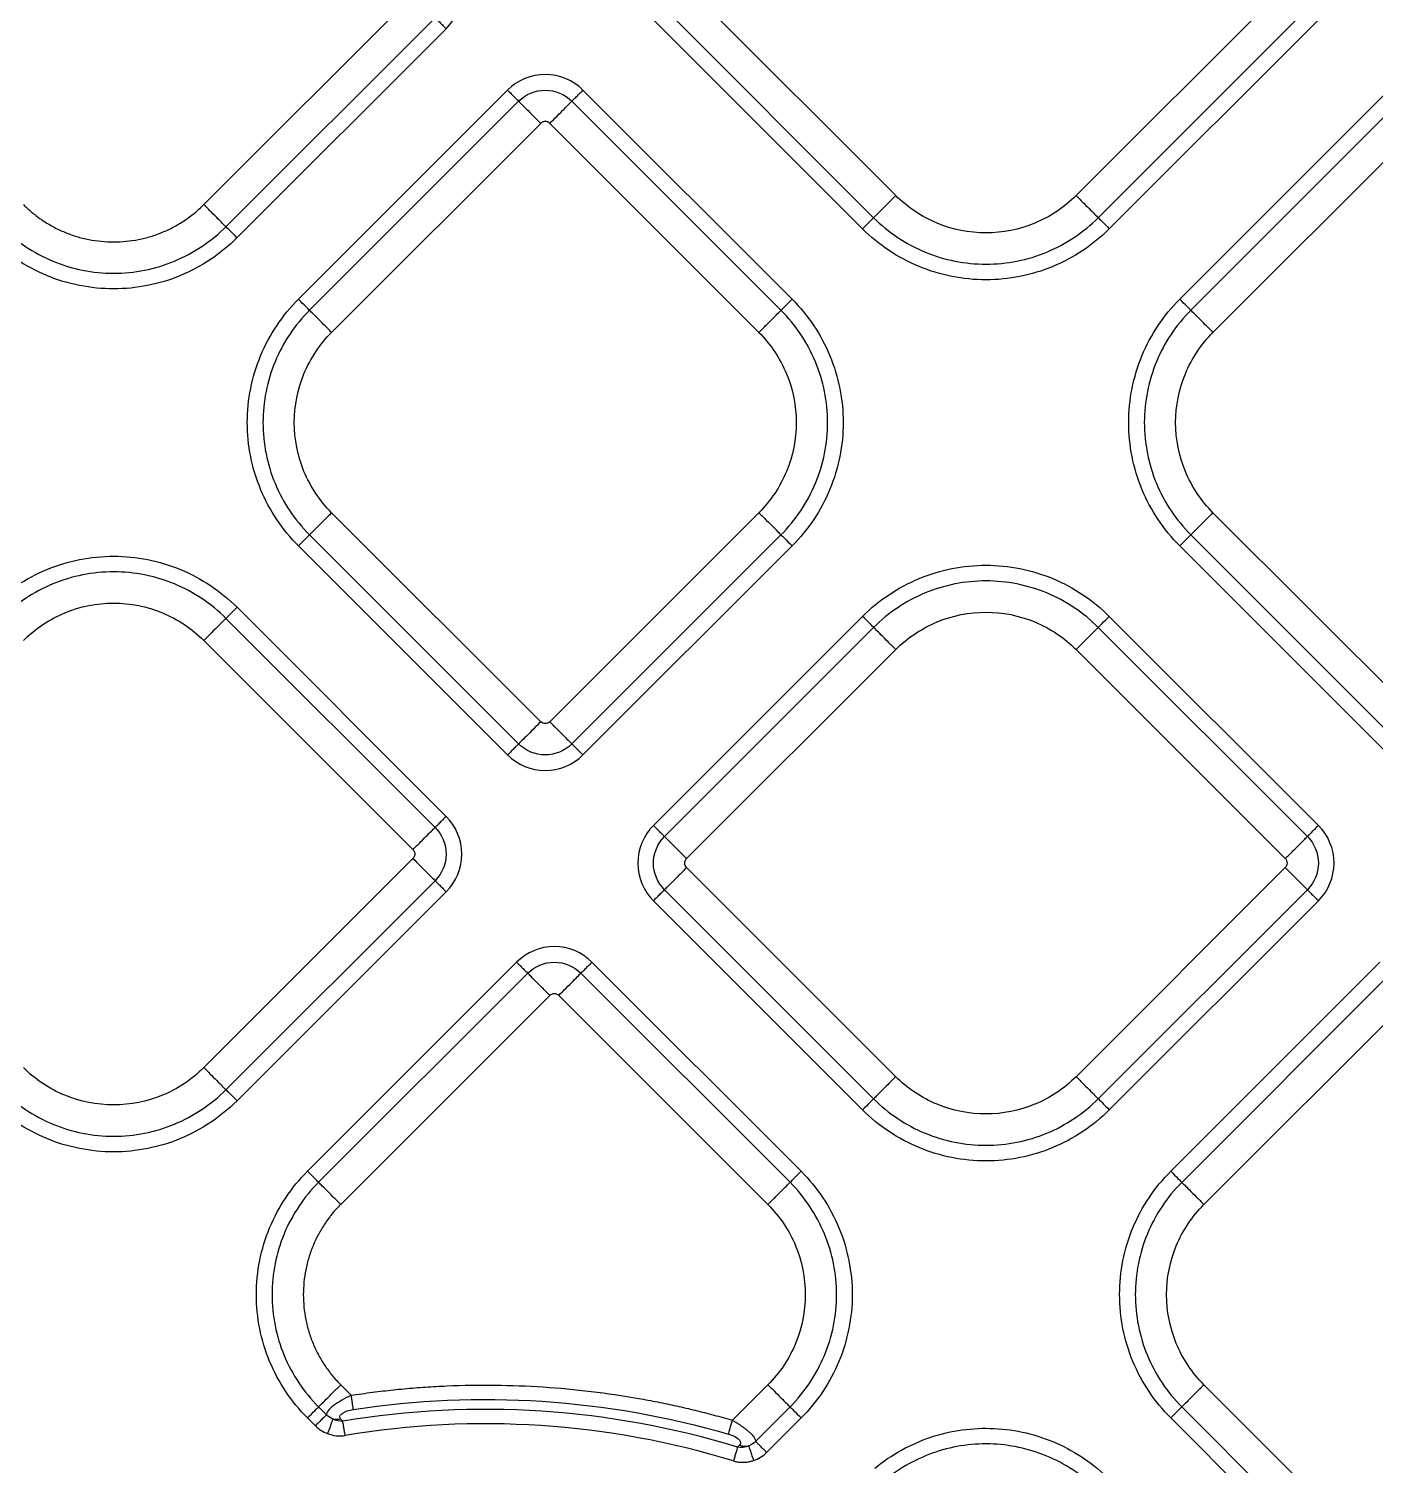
# Model space of a CAD drawing. Extents: x 525 to 613, y 487 to 635.
# Drawn here: x 563.221 to 567.463, y 540.556 to 545.083 of the extents above; entities that cross this region are included whole.
import ezdxf

# ---------------------------------------------------------------- set-up
doc = ezdxf.new("R2010")
doc.units = 0
doc.header["$MEASUREMENT"] = 0
doc.layers.add('1', color=4, linetype='Continuous')
doc.layers.add('STD TEST', color=3, linetype='Continuous')

# ---------------------------------------------------------------- blocks, each defined once
blk = doc.blocks.new('2023 VANGUARD')
at = {"layer": '1', "color": 3, "linetype": 'Continuous', "lineweight": 25}
for p, q in [((-3.007, -48.134), (-3.6658, -47.4751)), ((-1.78, -47.4751), (-2.4388, -48.134)), ((-4.528, -47.5036), (-5.1869, -48.1625)), ((-5.1171, -48.2322), (-4.4583, -47.5734)), ((-3.7355, -47.5449), (-3.0767, -48.2037)), ((-2.3691, -48.2037), (-1.7103, -47.5449)), ((-5.0823, -48.2671), (-4.4234, -47.6082)), ((-3.7704, -47.5797), (-3.1115, -48.2386)), ((-2.3342, -48.2386), (-1.6754, -47.5797)), ((-4.2299, -47.8018), (-4.8887, -48.4606)), ((-3.3336, -48.4606), (-3.9924, -47.8018)), ((-1.4534, -47.8018), (-2.1122, -48.4606)), ((-4.195, -47.8366), (-4.8539, -48.4955)), ((-3.3685, -48.4955), (-4.0273, -47.8366)), ((-1.4185, -47.8366), (-2.0773, -48.4954)), ((-4.7841, -48.5652), (-4.1253, -47.9064)), ((-4.097, -47.9064), (-3.4382, -48.5652)), ((-2.0076, -48.5652), (-1.3488, -47.9063)), ((-4.1253, -49.7922), (-4.7841, -49.1333)), ((-3.4382, -49.1333), (-4.097, -49.7922)), ((-1.3488, -49.7921), (-2.0076, -49.1333)), ((-4.8539, -49.2031), (-4.195, -49.8619)), ((-4.0273, -49.8619), (-3.3685, -49.2031)), ((-2.0773, -49.203), (-1.4185, -49.8619)), ((-4.8887, -49.2379), (-4.2299, -49.8968)), ((-3.9924, -49.8968), (-3.3336, -49.2379)), ((-2.1122, -49.2379), (-1.4534, -49.8967)), ((-4.4234, -50.0903), (-5.0822, -49.4314)), ((-4.4583, -50.1251), (-5.1171, -49.4663)), ((-3.1116, -49.4599), (-3.7704, -50.1188)), ((-1.6754, -50.1188), (-2.3343, -49.4599)), ((-3.0767, -49.4948), (-3.7355, -50.1536)), ((-1.7103, -50.1536), (-2.3691, -49.4948)), ((-5.1868, -49.536), (-4.528, -50.1949)), ((-3.6658, -50.2234), (-3.007, -49.5645)), ((-2.4389, -49.5645), (-1.78, -50.2234)), ((-4.528, -50.2231), (-5.1868, -50.882)), ((-3.007, -50.9105), (-3.6658, -50.2516)), ((-1.78, -50.2516), (-2.4389, -50.9105)), ((-5.1171, -50.9517), (-4.4583, -50.2929)), ((-5.0822, -50.9866), (-4.4234, -50.3277)), ((-3.7355, -50.3214), (-3.0767, -50.9802)), ((-2.3691, -50.9802), (-1.7103, -50.3214)), ((-3.7704, -50.3562), (-3.1116, -51.0151)), ((-2.3343, -51.0151), (-1.6754, -50.3562)), ((-4.2014, -50.5498), (-4.8602, -51.2086)), ((-3.3051, -51.2086), (-3.9639, -50.5498)), ((-1.4819, -50.5498), (-2.1407, -51.2086)), ((-4.1665, -50.5846), (-4.8253, -51.2434)), ((-3.34, -51.2434), (-3.9988, -50.5846)), ((-1.447, -50.5846), (-2.1059, -51.2435)), ((-4.7556, -51.3132), (-4.0968, -50.6543)), ((-4.0685, -50.6543), (-3.4097, -51.3132)), ((-2.0361, -51.3132), (-1.3773, -50.6544)), ((-4.7225, -51.9145), (-4.7556, -51.8813)), ((-3.4097, -51.8813), (-3.5215, -51.9931)), ((-1.3773, -52.5402), (-2.0361, -51.8813)), ((-4.8253, -51.951), (-4.8004, -51.976)), ((-3.4486, -52.0597), (-3.34, -51.951)), ((-2.1059, -51.9511), (-1.447, -52.6099)), ((-4.8602, -51.9859), (-4.8353, -52.0108)), ((-3.4138, -52.0946), (-3.3051, -51.9859)), ((-2.1407, -51.9859), (-1.4819, -52.6448))]:
    blk.add_line(p, q, dxfattribs=at)
for points, knots in [([(-4.4234, -47.6082), (-4.3921, -47.5769), (-4.3743, -47.5339), (-4.3742, -47.4452), (-4.3923, -47.4019), (-4.4234, -47.3708)], [0, 0, 0, 0, 0.5, 0.5, 1, 1, 1, 1]), ([(-4.4583, -47.5734), (-4.4577, -47.574), (-4.4564, -47.5753), (-4.4523, -47.5794), (-4.4496, -47.5821), (-4.443, -47.5887), (-4.4392, -47.5925), (-4.4313, -47.6004), (-4.4272, -47.6044), (-4.4234, -47.6082)], [0, 0, 0, 0, 0.25, 0.25, 0.5, 0.5, 0.75, 0.75, 1, 1, 1, 1]), ([(-3.9924, -47.8018), (-4.0238, -47.7704), (-4.0668, -47.7526), (-4.1554, -47.7526), (-4.1988, -47.7707), (-4.2299, -47.8018)], [0, 0, 0, 0, 0.5, 0.5, 1, 1, 1, 1]), ([(-4.2299, -47.8018), (-4.2261, -47.8056), (-4.222, -47.8096), (-4.2142, -47.8175), (-4.2104, -47.8213), (-4.2038, -47.8279), (-4.201, -47.8307), (-4.197, -47.8347), (-4.1957, -47.836), (-4.195, -47.8366)], [0, 0, 0, 0, 0.25, 0.25, 0.5, 0.5, 0.75, 0.75, 1, 1, 1, 1]), ([(-4.195, -47.8366), (-4.1731, -47.8147), (-4.1424, -47.8019), (-4.0798, -47.8019), (-4.0495, -47.8145), (-4.0273, -47.8366)], [0, 0, 0, 0, 0.5, 0.5, 1, 1, 1, 1]), ([(-4.0273, -47.8366), (-4.0267, -47.836), (-4.0254, -47.8347), (-4.0213, -47.8307), (-4.0186, -47.8279), (-4.012, -47.8213), (-4.0082, -47.8175), (-4.0003, -47.8096), (-3.9962, -47.8056), (-3.9924, -47.8018)], [0, 0, 0, 0, 0.25, 0.25, 0.5, 0.5, 0.75, 0.75, 1, 1, 1, 1]), ([(-4.195, -47.8366), (-4.1937, -47.8379), (-4.191, -47.8406), (-4.1827, -47.849), (-4.177, -47.8546), (-4.1638, -47.8679), (-4.1562, -47.8755), (-4.1406, -47.8911), (-4.1327, -47.899), (-4.1253, -47.9064)], [0, 0, 0, 0, 0.25, 0.25, 0.5, 0.5, 0.75, 0.75, 1, 1, 1, 1]), ([(-4.097, -47.9064), (-4.0896, -47.899), (-4.0817, -47.8911), (-4.0662, -47.8755), (-4.0586, -47.8679), (-4.0453, -47.8546), (-4.0396, -47.849), (-4.0313, -47.8406), (-4.0286, -47.8379), (-4.0273, -47.8366)], [0, 0, 0, 0, 0.25, 0.25, 0.5, 0.5, 0.75, 0.75, 1, 1, 1, 1]), ([(-4.097, -47.9064), (-4.0977, -47.9058), (-4.0989, -47.9046), (-4.1011, -47.9031), (-4.1039, -47.9018), (-4.1072, -47.9008), (-4.1112, -47.9004), (-4.1151, -47.9008), (-4.1189, -47.9019), (-4.1224, -47.9037), (-4.1243, -47.9055), (-4.1253, -47.9064)], [0, 0, 0, 0, 0.083478, 0.166388, 0.250171, 0.374789, 0.500105, 0.62472, 0.750039, 0.874841, 1, 1, 1, 1]), ([(-5.755, -48.1625), (-5.7519, -48.1656), (-5.7456, -48.1717), (-5.7358, -48.1805), (-5.7258, -48.189), (-5.7155, -48.1972), (-5.705, -48.205), (-5.687, -48.2175), (-5.6606, -48.2333), (-5.6249, -48.2502), (-5.5877, -48.2635), (-5.5367, -48.2762), (-5.4709, -48.2827), (-5.4052, -48.2762), (-5.3541, -48.2635), (-5.3169, -48.2502), (-5.2812, -48.2333), (-5.253, -48.2164), (-5.2315, -48.2012), (-5.216, -48.1891), (-5.201, -48.1762), (-5.1916, -48.1671), (-5.1869, -48.1625)], [0, 0, 0, 0, 0.020878, 0.041713, 0.062527, 0.083344, 0.104185, 0.125072, 0.187569, 0.2501, 0.312596, 0.375127, 0.500003, 0.62488, 0.687376, 0.749907, 0.812404, 0.874935, 0.906232, 0.937459, 0.968689, 1, 1, 1, 1]), ([(-5.1171, -48.2322), (-5.1185, -48.2308), (-5.1213, -48.228), (-5.1295, -48.2198), (-5.1349, -48.2144), (-5.1475, -48.2018), (-5.1548, -48.1945), (-5.1703, -48.179), (-5.1786, -48.1708), (-5.1869, -48.1625)], [0, 0, 0, 0, 0.25, 0.25, 0.5, 0.5, 0.75, 0.75, 1, 1, 1, 1]), ([(-3.007, -48.134), (-3.0152, -48.1422), (-3.0235, -48.1505), (-3.039, -48.166), (-3.0463, -48.1733), (-3.0589, -48.1859), (-3.0643, -48.1913), (-3.0725, -48.1995), (-3.0753, -48.2023), (-3.0767, -48.2037)], [0, 0, 0, 0, 0.25, 0.25, 0.5, 0.5, 0.75, 0.75, 1, 1, 1, 1]), ([(-2.4388, -48.134), (-2.476, -48.1712), (-2.5206, -48.2009), (-2.6177, -48.2412), (-2.6703, -48.2516), (-2.7755, -48.2516), (-2.828, -48.2412), (-2.9252, -48.2009), (-2.9698, -48.1712), (-3.007, -48.134)], [0, 0, 0, 0, 0.25, 0.25, 0.5, 0.5, 0.75, 0.75, 1, 1, 1, 1]), ([(-2.4388, -48.134), (-2.4306, -48.1422), (-2.4223, -48.1505), (-2.4068, -48.166), (-2.3995, -48.1733), (-2.3869, -48.1859), (-2.3815, -48.1913), (-2.3733, -48.1995), (-2.3705, -48.2023), (-2.3691, -48.2037)], [0, 0, 0, 0, 0.25, 0.25, 0.5, 0.5, 0.75, 0.75, 1, 1, 1, 1]), ([(-3.0767, -48.2037), (-3.0781, -48.2051), (-3.0824, -48.2094), (-3.095, -48.222), (-3.1033, -48.2303), (-3.1115, -48.2386)], [0, 0, 0, 0, 0.5, 0.5, 1, 1, 1, 1]), ([(-3.0767, -48.2037), (-3.0304, -48.25), (-2.9749, -48.2871), (-2.8539, -48.3372), (-2.7884, -48.3502), (-2.6574, -48.3502), (-2.5919, -48.3372), (-2.4709, -48.2871), (-2.4154, -48.25), (-2.3691, -48.2037)], [0, 0, 0, 0, 0.25, 0.25, 0.5, 0.5, 0.75, 0.75, 1, 1, 1, 1]), ([(-2.3691, -48.2037), (-2.3677, -48.2051), (-2.3634, -48.2094), (-2.3507, -48.222), (-2.3425, -48.2303), (-2.3342, -48.2386)], [0, 0, 0, 0, 0.5, 0.5, 1, 1, 1, 1]), ([(-5.8247, -48.2322), (-5.7784, -48.2785), (-5.7229, -48.3156), (-5.6019, -48.3657), (-5.5364, -48.3787), (-5.4054, -48.3787), (-5.34, -48.3657), (-5.2189, -48.3156), (-5.1634, -48.2785), (-5.1171, -48.2322)], [0, 0, 0, 0, 0.25, 0.25, 0.5, 0.5, 0.75, 0.75, 1, 1, 1, 1]), ([(-5.0823, -48.2671), (-5.0905, -48.2588), (-5.0988, -48.2506), (-5.1114, -48.2379), (-5.1158, -48.2336), (-5.1171, -48.2322)], [0, 0, 0, 0, 0.5, 0.5, 1, 1, 1, 1]), ([(-2.3342, -48.2386), (-2.3851, -48.2894), (-2.4461, -48.3302), (-2.579, -48.3852), (-2.6509, -48.3995), (-2.7948, -48.3995), (-2.8668, -48.3852), (-2.9997, -48.3302), (-3.0607, -48.2894), (-3.1115, -48.2386)], [0, 0, 0, 0, 0.25, 0.25, 0.5, 0.5, 0.75, 0.75, 1, 1, 1, 1]), ([(-5.0823, -48.2671), (-5.1331, -48.3179), (-5.1941, -48.3587), (-5.3271, -48.4137), (-5.399, -48.428), (-5.5429, -48.428), (-5.6148, -48.4137), (-5.7477, -48.3587), (-5.8087, -48.3179), (-5.8596, -48.2671)], [0, 0, 0, 0, 0.25, 0.25, 0.5, 0.5, 0.75, 0.75, 1, 1, 1, 1]), ([(-4.8887, -49.2379), (-4.9396, -49.187), (-4.9803, -49.1261), (-5.0354, -48.9931), (-5.0497, -48.9212), (-5.0497, -48.7773), (-5.0354, -48.7054), (-4.9803, -48.5725), (-4.9396, -48.5115), (-4.8887, -48.4606)], [0, 0, 0, 0, 0.25, 0.25, 0.5, 0.5, 0.75, 0.75, 1, 1, 1, 1]), ([(-4.8539, -48.4955), (-4.8552, -48.4941), (-4.8596, -48.4898), (-4.8722, -48.4771), (-4.8805, -48.4689), (-4.8887, -48.4606)], [0, 0, 0, 0, 0.5, 0.5, 1, 1, 1, 1]), ([(-3.3685, -48.4955), (-3.3671, -48.4941), (-3.3627, -48.4898), (-3.3501, -48.4771), (-3.3419, -48.4689), (-3.3336, -48.4606)], [0, 0, 0, 0, 0.5, 0.5, 1, 1, 1, 1]), ([(-3.3336, -48.4606), (-3.2827, -48.5115), (-3.242, -48.5725), (-3.1869, -48.7054), (-3.1726, -48.7773), (-3.1726, -48.9212), (-3.1869, -48.9931), (-3.242, -49.1261), (-3.2827, -49.187), (-3.3336, -49.2379)], [0, 0, 0, 0, 0.25, 0.25, 0.5, 0.5, 0.75, 0.75, 1, 1, 1, 1]), ([(-2.1122, -49.2379), (-2.1631, -49.187), (-2.2038, -49.126), (-2.2589, -48.9931), (-2.2732, -48.9212), (-2.2732, -48.7773), (-2.2589, -48.7054), (-2.2038, -48.5724), (-2.1631, -48.5115), (-2.1122, -48.4606)], [0, 0, 0, 0, 0.25, 0.25, 0.5, 0.5, 0.75, 0.75, 1, 1, 1, 1]), ([(-2.0773, -48.4954), (-2.0787, -48.4941), (-2.0831, -48.4897), (-2.0957, -48.4771), (-2.1039, -48.4689), (-2.1122, -48.4606)], [0, 0, 0, 0, 0.5, 0.5, 1, 1, 1, 1]), ([(-4.8539, -48.4955), (-4.9002, -48.5418), (-4.9373, -48.5973), (-4.9874, -48.7183), (-5.0004, -48.7838), (-5.0004, -48.9148), (-4.9874, -48.9802), (-4.9373, -49.1012), (-4.9002, -49.1567), (-4.8539, -49.2031)], [0, 0, 0, 0, 0.25, 0.25, 0.5, 0.5, 0.75, 0.75, 1, 1, 1, 1]), ([(-4.7841, -48.5652), (-4.7924, -48.5569), (-4.8007, -48.5487), (-4.8162, -48.5331), (-4.8235, -48.5259), (-4.8361, -48.5132), (-4.8415, -48.5079), (-4.8497, -48.4997), (-4.8525, -48.4969), (-4.8539, -48.4955)], [0, 0, 0, 0, 0.25, 0.25, 0.5, 0.5, 0.75, 0.75, 1, 1, 1, 1]), ([(-3.4382, -48.5652), (-3.4299, -48.5569), (-3.4217, -48.5487), (-3.4061, -48.5331), (-3.3989, -48.5259), (-3.3862, -48.5132), (-3.3809, -48.5079), (-3.3727, -48.4997), (-3.3698, -48.4969), (-3.3685, -48.4955)], [0, 0, 0, 0, 0.25, 0.25, 0.5, 0.5, 0.75, 0.75, 1, 1, 1, 1]), ([(-3.3685, -49.2031), (-3.3222, -49.1567), (-3.2851, -49.1012), (-3.2349, -48.9802), (-3.2219, -48.9148), (-3.2219, -48.7838), (-3.2349, -48.7183), (-3.2851, -48.5973), (-3.3222, -48.5418), (-3.3685, -48.4955)], [0, 0, 0, 0, 0.25, 0.25, 0.5, 0.5, 0.75, 0.75, 1, 1, 1, 1]), ([(-2.0773, -48.4954), (-2.1237, -48.5418), (-2.1607, -48.5973), (-2.2109, -48.7183), (-2.2239, -48.7837), (-2.2239, -48.9147), (-2.2109, -48.9802), (-2.1607, -49.1012), (-2.1237, -49.1567), (-2.0773, -49.203)], [0, 0, 0, 0, 0.25, 0.25, 0.5, 0.5, 0.75, 0.75, 1, 1, 1, 1]), ([(-2.0076, -48.5652), (-2.0159, -48.5569), (-2.0242, -48.5486), (-2.0397, -48.5331), (-2.047, -48.5258), (-2.0596, -48.5132), (-2.065, -48.5078), (-2.0731, -48.4996), (-2.076, -48.4968), (-2.0773, -48.4954)], [0, 0, 0, 0, 0.25, 0.25, 0.5, 0.5, 0.75, 0.75, 1, 1, 1, 1]), ([(-4.7841, -49.1333), (-4.8213, -49.0961), (-4.8511, -49.0516), (-4.8913, -48.9544), (-4.9018, -48.9019), (-4.9018, -48.7967), (-4.8913, -48.7441), (-4.8511, -48.6469), (-4.8213, -48.6024), (-4.7841, -48.5652)], [0, 0, 0, 0, 0.25, 0.25, 0.5, 0.5, 0.75, 0.75, 1, 1, 1, 1]), ([(-3.4382, -48.5652), (-3.401, -48.6024), (-3.3712, -48.6469), (-3.331, -48.7441), (-3.3205, -48.7967), (-3.3205, -48.9019), (-3.331, -48.9544), (-3.3712, -49.0516), (-3.401, -49.0961), (-3.4382, -49.1333)], [0, 0, 0, 0, 0.25, 0.25, 0.5, 0.5, 0.75, 0.75, 1, 1, 1, 1]), ([(-2.0076, -49.1333), (-2.0448, -49.0961), (-2.0746, -49.0516), (-2.1148, -48.9544), (-2.1253, -48.9018), (-2.1253, -48.7966), (-2.1148, -48.7441), (-2.0746, -48.6469), (-2.0448, -48.6024), (-2.0076, -48.5652)], [0, 0, 0, 0, 0.25, 0.25, 0.5, 0.5, 0.75, 0.75, 1, 1, 1, 1]), ([(-4.7841, -49.1333), (-4.7924, -49.1416), (-4.8007, -49.1499), (-4.8162, -49.1654), (-4.8235, -49.1727), (-4.8361, -49.1853), (-4.8415, -49.1907), (-4.8497, -49.1989), (-4.8525, -49.2017), (-4.8539, -49.2031)], [0, 0, 0, 0, 0.25, 0.25, 0.5, 0.5, 0.75, 0.75, 1, 1, 1, 1]), ([(-3.4382, -49.1333), (-3.4299, -49.1416), (-3.4217, -49.1499), (-3.4061, -49.1654), (-3.3989, -49.1727), (-3.3862, -49.1853), (-3.3809, -49.1907), (-3.3727, -49.1989), (-3.3698, -49.2017), (-3.3685, -49.2031)], [0, 0, 0, 0, 0.25, 0.25, 0.5, 0.5, 0.75, 0.75, 1, 1, 1, 1]), ([(-2.0076, -49.1333), (-2.0159, -49.1416), (-2.0242, -49.1498), (-2.0397, -49.1654), (-2.047, -49.1726), (-2.0596, -49.1853), (-2.065, -49.1906), (-2.0731, -49.1988), (-2.076, -49.2016), (-2.0773, -49.203)], [0, 0, 0, 0, 0.25, 0.25, 0.5, 0.5, 0.75, 0.75, 1, 1, 1, 1]), ([(-4.8539, -49.2031), (-4.8552, -49.2044), (-4.8596, -49.2088), (-4.8722, -49.2214), (-4.8805, -49.2296), (-4.8887, -49.2379)], [0, 0, 0, 0, 0.5, 0.5, 1, 1, 1, 1]), ([(-3.3685, -49.2031), (-3.3671, -49.2044), (-3.3627, -49.2088), (-3.3501, -49.2214), (-3.3419, -49.2296), (-3.3336, -49.2379)], [0, 0, 0, 0, 0.5, 0.5, 1, 1, 1, 1]), ([(-2.0773, -49.203), (-2.0787, -49.2044), (-2.0831, -49.2087), (-2.0957, -49.2214), (-2.1039, -49.2296), (-2.1122, -49.2379)], [0, 0, 0, 0, 0.5, 0.5, 1, 1, 1, 1]), ([(-5.8595, -49.4314), (-5.8087, -49.3806), (-5.7477, -49.3398), (-5.6148, -49.2848), (-5.5428, -49.2705), (-5.3989, -49.2705), (-5.327, -49.2848), (-5.1941, -49.3398), (-5.1331, -49.3806), (-5.0822, -49.4314)], [0, 0, 0, 0, 0.25, 0.25, 0.5, 0.5, 0.75, 0.75, 1, 1, 1, 1]), ([(-5.1171, -49.4663), (-5.1634, -49.42), (-5.2189, -49.3829), (-5.3399, -49.3328), (-5.4054, -49.3198), (-5.5364, -49.3198), (-5.6019, -49.3328), (-5.7229, -49.3829), (-5.7784, -49.42), (-5.8247, -49.4663)], [0, 0, 0, 0, 0.25, 0.25, 0.5, 0.5, 0.75, 0.75, 1, 1, 1, 1]), ([(-3.1116, -49.4599), (-3.0607, -49.4091), (-2.9997, -49.3683), (-2.8668, -49.3133), (-2.7949, -49.299), (-2.651, -49.299), (-2.5791, -49.3133), (-2.4461, -49.3683), (-2.3851, -49.4091), (-2.3343, -49.4599)], [0, 0, 0, 0, 0.25, 0.25, 0.5, 0.5, 0.75, 0.75, 1, 1, 1, 1]), ([(-2.3691, -49.4948), (-2.4154, -49.4485), (-2.4709, -49.4114), (-2.592, -49.3613), (-2.6574, -49.3483), (-2.7884, -49.3483), (-2.8539, -49.3613), (-2.9749, -49.4114), (-3.0304, -49.4485), (-3.0767, -49.4948)], [0, 0, 0, 0, 0.25, 0.25, 0.5, 0.5, 0.75, 0.75, 1, 1, 1, 1]), ([(-5.755, -49.536), (-5.7178, -49.4988), (-5.6732, -49.4691), (-5.576, -49.4288), (-5.5235, -49.4184), (-5.4183, -49.4184), (-5.3657, -49.4288), (-5.2686, -49.4691), (-5.224, -49.4988), (-5.1868, -49.536)], [0, 0, 0, 0, 0.25, 0.25, 0.5, 0.5, 0.75, 0.75, 1, 1, 1, 1]), ([(-5.0822, -49.4314), (-5.0905, -49.4397), (-5.0987, -49.4479), (-5.1114, -49.4606), (-5.1157, -49.4649), (-5.1171, -49.4663)], [0, 0, 0, 0, 0.5, 0.5, 1, 1, 1, 1]), ([(-5.1171, -49.4663), (-5.1185, -49.4677), (-5.1213, -49.4705), (-5.1295, -49.4787), (-5.1349, -49.4841), (-5.1475, -49.4967), (-5.1548, -49.504), (-5.1703, -49.5195), (-5.1786, -49.5278), (-5.1868, -49.536)], [0, 0, 0, 0, 0.25, 0.25, 0.5, 0.5, 0.75, 0.75, 1, 1, 1, 1]), ([(-3.0767, -49.4948), (-3.0781, -49.4934), (-3.0824, -49.4891), (-3.0951, -49.4765), (-3.1033, -49.4682), (-3.1116, -49.4599)], [0, 0, 0, 0, 0.5, 0.5, 1, 1, 1, 1]), ([(-3.007, -49.5645), (-2.9698, -49.5273), (-2.9252, -49.4976), (-2.8281, -49.4573), (-2.7755, -49.4469), (-2.6703, -49.4469), (-2.6178, -49.4573), (-2.5206, -49.4976), (-2.476, -49.5273), (-2.4389, -49.5645)], [0, 0, 0, 0, 0.25, 0.25, 0.5, 0.5, 0.75, 0.75, 1, 1, 1, 1]), ([(-2.3691, -49.4948), (-2.3678, -49.4934), (-2.3634, -49.4891), (-2.3508, -49.4765), (-2.3425, -49.4682), (-2.3343, -49.4599)], [0, 0, 0, 0, 0.5, 0.5, 1, 1, 1, 1]), ([(-3.007, -49.5645), (-3.0153, -49.5563), (-3.0235, -49.548), (-3.0391, -49.5325), (-3.0463, -49.5252), (-3.0589, -49.5126), (-3.0643, -49.5072), (-3.0725, -49.499), (-3.0753, -49.4962), (-3.0767, -49.4948)], [0, 0, 0, 0, 0.25, 0.25, 0.5, 0.5, 0.75, 0.75, 1, 1, 1, 1]), ([(-2.4389, -49.5645), (-2.4306, -49.5563), (-2.4223, -49.548), (-2.4068, -49.5325), (-2.3995, -49.5252), (-2.3869, -49.5126), (-2.3815, -49.5072), (-2.3733, -49.499), (-2.3705, -49.4962), (-2.3691, -49.4948)], [0, 0, 0, 0, 0.25, 0.25, 0.5, 0.5, 0.75, 0.75, 1, 1, 1, 1]), ([(-4.1253, -49.7922), (-4.1327, -49.7996), (-4.1406, -49.8075), (-4.1562, -49.823), (-4.1638, -49.8306), (-4.177, -49.8439), (-4.1827, -49.8496), (-4.191, -49.8579), (-4.1937, -49.8606), (-4.195, -49.8619)], [0, 0, 0, 0, 0.25, 0.25, 0.5, 0.5, 0.75, 0.75, 1, 1, 1, 1]), ([(-4.097, -49.7922), (-4.1007, -49.7959), (-4.1059, -49.798), (-4.1164, -49.798), (-4.1216, -49.7959), (-4.1253, -49.7922)], [0, 0, 0, 0, 0.5, 0.5, 1, 1, 1, 1]), ([(-4.097, -49.7922), (-4.0888, -49.8004), (-4.0805, -49.8087), (-4.065, -49.8242), (-4.0577, -49.8315), (-4.0451, -49.8441), (-4.0397, -49.8495), (-4.0315, -49.8577), (-4.0287, -49.8605), (-4.0273, -49.8619)], [0, 0, 0, 0, 0.25, 0.25, 0.5, 0.5, 0.75, 0.75, 1, 1, 1, 1]), ([(-4.195, -49.8619), (-4.1957, -49.8625), (-4.197, -49.8638), (-4.201, -49.8679), (-4.2038, -49.8706), (-4.2104, -49.8772), (-4.2142, -49.881), (-4.222, -49.8889), (-4.2261, -49.8929), (-4.2299, -49.8968)], [0, 0, 0, 0, 0.25, 0.25, 0.5, 0.5, 0.75, 0.75, 1, 1, 1, 1]), ([(-4.0273, -49.8619), (-4.0493, -49.8839), (-4.0799, -49.8966), (-4.1425, -49.8966), (-4.1729, -49.884), (-4.195, -49.8619)], [0, 0, 0, 0, 0.5, 0.5, 1, 1, 1, 1]), ([(-3.9924, -49.8968), (-3.9962, -49.8929), (-4.0003, -49.8889), (-4.0082, -49.881), (-4.012, -49.8772), (-4.0186, -49.8706), (-4.0213, -49.8679), (-4.0254, -49.8638), (-4.0267, -49.8625), (-4.0273, -49.8619)], [0, 0, 0, 0, 0.25, 0.25, 0.5, 0.5, 0.75, 0.75, 1, 1, 1, 1]), ([(-4.2299, -49.8968), (-4.1985, -49.9281), (-4.1556, -49.9459), (-4.0669, -49.9459), (-4.0235, -49.9279), (-3.9924, -49.8968)], [0, 0, 0, 0, 0.5, 0.5, 1, 1, 1, 1]), ([(-4.4234, -50.0903), (-4.4272, -50.0941), (-4.4313, -50.0981), (-4.4391, -50.106), (-4.4429, -50.1098), (-4.4495, -50.1164), (-4.4523, -50.1192), (-4.4563, -50.1232), (-4.4576, -50.1245), (-4.4583, -50.1251)], [0, 0, 0, 0, 0.25, 0.25, 0.5, 0.5, 0.75, 0.75, 1, 1, 1, 1]), ([(-4.4234, -50.3277), (-4.392, -50.2964), (-4.3742, -50.2534), (-4.3742, -50.1647), (-4.3923, -50.1214), (-4.4234, -50.0903)], [0, 0, 0, 0, 0.5, 0.5, 1, 1, 1, 1]), ([(-4.528, -50.1949), (-4.5197, -50.1866), (-4.5115, -50.1783), (-4.4959, -50.1628), (-4.4887, -50.1555), (-4.476, -50.1429), (-4.4707, -50.1375), (-4.4625, -50.1293), (-4.4596, -50.1265), (-4.4583, -50.1251)], [0, 0, 0, 0, 0.25, 0.25, 0.5, 0.5, 0.75, 0.75, 1, 1, 1, 1]), ([(-4.4583, -50.1251), (-4.4363, -50.1471), (-4.4235, -50.1777), (-4.4235, -50.2404), (-4.4361, -50.2707), (-4.4583, -50.2929)], [0, 0, 0, 0, 0.5, 0.5, 1, 1, 1, 1]), ([(-3.7704, -50.1188), (-3.8018, -50.1501), (-3.8196, -50.1931), (-3.8196, -50.2818), (-3.8015, -50.3251), (-3.7704, -50.3562)], [0, 0, 0, 0, 0.5, 0.5, 1, 1, 1, 1]), ([(-3.7355, -50.1536), (-3.7362, -50.153), (-3.7375, -50.1517), (-3.7415, -50.1477), (-3.7443, -50.1449), (-3.7509, -50.1383), (-3.7547, -50.1345), (-3.7626, -50.1266), (-3.7666, -50.1226), (-3.7704, -50.1188)], [0, 0, 0, 0, 0.25, 0.25, 0.5, 0.5, 0.75, 0.75, 1, 1, 1, 1]), ([(-3.7355, -50.3214), (-3.7575, -50.2994), (-3.7703, -50.2688), (-3.7703, -50.2061), (-3.7577, -50.1758), (-3.7355, -50.1536)], [0, 0, 0, 0, 0.5, 0.5, 1, 1, 1, 1]), ([(-3.7355, -50.1536), (-3.7342, -50.155), (-3.7313, -50.1578), (-3.7232, -50.166), (-3.7178, -50.1714), (-3.7052, -50.184), (-3.6979, -50.1913), (-3.6824, -50.2068), (-3.6741, -50.2151), (-3.6658, -50.2234)], [0, 0, 0, 0, 0.25, 0.25, 0.5, 0.5, 0.75, 0.75, 1, 1, 1, 1]), ([(-1.78, -50.2234), (-1.7718, -50.2151), (-1.7635, -50.2068), (-1.748, -50.1913), (-1.7407, -50.184), (-1.7281, -50.1714), (-1.7227, -50.166), (-1.7145, -50.1578), (-1.7117, -50.155), (-1.7103, -50.1536)], [0, 0, 0, 0, 0.25, 0.25, 0.5, 0.5, 0.75, 0.75, 1, 1, 1, 1]), ([(-1.6754, -50.1188), (-1.6792, -50.1226), (-1.6833, -50.1266), (-1.6912, -50.1345), (-1.695, -50.1383), (-1.7016, -50.1449), (-1.7043, -50.1477), (-1.7084, -50.1517), (-1.7097, -50.153), (-1.7103, -50.1536)], [0, 0, 0, 0, 0.25, 0.25, 0.5, 0.5, 0.75, 0.75, 1, 1, 1, 1]), ([(-1.7103, -50.1536), (-1.6883, -50.1756), (-1.6756, -50.2062), (-1.6756, -50.2689), (-1.6881, -50.2992), (-1.7103, -50.3214)], [0, 0, 0, 0, 0.5, 0.5, 1, 1, 1, 1]), ([(-1.6754, -50.3562), (-1.6441, -50.3249), (-1.6263, -50.2819), (-1.6262, -50.1932), (-1.6443, -50.1499), (-1.6754, -50.1188)], [0, 0, 0, 0, 0.5, 0.5, 1, 1, 1, 1]), ([(-4.528, -50.1949), (-4.5243, -50.1986), (-4.5221, -50.2038), (-4.5221, -50.2142), (-4.5243, -50.2194), (-4.528, -50.2231)], [0, 0, 0, 0, 0.5, 0.5, 1, 1, 1, 1]), ([(-4.528, -50.2231), (-4.5206, -50.2305), (-4.5127, -50.2384), (-4.4971, -50.254), (-4.4895, -50.2616), (-4.4762, -50.2749), (-4.4706, -50.2805), (-4.4623, -50.2889), (-4.4596, -50.2916), (-4.4583, -50.2929)], [0, 0, 0, 0, 0.25, 0.25, 0.5, 0.5, 0.75, 0.75, 1, 1, 1, 1]), ([(-3.6658, -50.2516), (-3.6695, -50.2479), (-3.6717, -50.2427), (-3.6717, -50.2323), (-3.6695, -50.2271), (-3.6658, -50.2234)], [0, 0, 0, 0, 0.5, 0.5, 1, 1, 1, 1]), ([(-1.78, -50.2234), (-1.7763, -50.2271), (-1.7742, -50.2323), (-1.7742, -50.2427), (-1.7763, -50.2479), (-1.78, -50.2516)], [0, 0, 0, 0, 0.5, 0.5, 1, 1, 1, 1]), ([(-3.6658, -50.2516), (-3.6741, -50.2599), (-3.6824, -50.2682), (-3.6979, -50.2837), (-3.7052, -50.291), (-3.7178, -50.3036), (-3.7232, -50.309), (-3.7313, -50.3172), (-3.7342, -50.32), (-3.7355, -50.3214)], [0, 0, 0, 0, 0.25, 0.25, 0.5, 0.5, 0.75, 0.75, 1, 1, 1, 1]), ([(-1.78, -50.2516), (-1.7726, -50.259), (-1.7647, -50.267), (-1.7492, -50.2825), (-1.7416, -50.2901), (-1.7283, -50.3034), (-1.7226, -50.309), (-1.7143, -50.3174), (-1.7116, -50.3201), (-1.7103, -50.3214)], [0, 0, 0, 0, 0.25, 0.25, 0.5, 0.5, 0.75, 0.75, 1, 1, 1, 1]), ([(-4.4583, -50.2929), (-4.4576, -50.2935), (-4.4563, -50.2948), (-4.4523, -50.2988), (-4.4495, -50.3016), (-4.4429, -50.3082), (-4.4391, -50.312), (-4.4313, -50.3199), (-4.4272, -50.3239), (-4.4234, -50.3277)], [0, 0, 0, 0, 0.25, 0.25, 0.5, 0.5, 0.75, 0.75, 1, 1, 1, 1]), ([(-3.7704, -50.3562), (-3.7666, -50.3524), (-3.7626, -50.3484), (-3.7547, -50.3405), (-3.7509, -50.3367), (-3.7443, -50.3301), (-3.7415, -50.3274), (-3.7375, -50.3233), (-3.7362, -50.322), (-3.7355, -50.3214)], [0, 0, 0, 0, 0.25, 0.25, 0.5, 0.5, 0.75, 0.75, 1, 1, 1, 1]), ([(-1.7103, -50.3214), (-1.7097, -50.322), (-1.7084, -50.3233), (-1.7043, -50.3274), (-1.7016, -50.3301), (-1.695, -50.3367), (-1.6912, -50.3405), (-1.6833, -50.3484), (-1.6792, -50.3524), (-1.6754, -50.3562)], [0, 0, 0, 0, 0.25, 0.25, 0.5, 0.5, 0.75, 0.75, 1, 1, 1, 1]), ([(-3.9639, -50.5498), (-3.9953, -50.5184), (-4.0383, -50.5006), (-4.1269, -50.5006), (-4.1703, -50.5186), (-4.2014, -50.5498)], [0, 0, 0, 0, 0.5, 0.5, 1, 1, 1, 1]), ([(-4.2014, -50.5498), (-4.1976, -50.5536), (-4.1935, -50.5576), (-4.1857, -50.5655), (-4.1818, -50.5693), (-4.1753, -50.5759), (-4.1725, -50.5786), (-4.1684, -50.5827), (-4.1671, -50.584), (-4.1665, -50.5846)], [0, 0, 0, 0, 0.25, 0.25, 0.5, 0.5, 0.75, 0.75, 1, 1, 1, 1]), ([(-4.1665, -50.5846), (-4.1445, -50.5626), (-4.1139, -50.5499), (-4.0513, -50.5499), (-4.0209, -50.5625), (-3.9988, -50.5846)], [0, 0, 0, 0, 0.5, 0.5, 1, 1, 1, 1]), ([(-3.9988, -50.5846), (-3.9982, -50.584), (-3.9969, -50.5827), (-3.9928, -50.5786), (-3.99, -50.5759), (-3.9835, -50.5693), (-3.9796, -50.5655), (-3.9718, -50.5576), (-3.9677, -50.5536), (-3.9639, -50.5498)], [0, 0, 0, 0, 0.25, 0.25, 0.5, 0.5, 0.75, 0.75, 1, 1, 1, 1]), ([(-4.0968, -50.6543), (-4.1051, -50.6461), (-4.1133, -50.6378), (-4.1289, -50.6223), (-4.1361, -50.615), (-4.1488, -50.6024), (-4.1541, -50.597), (-4.1623, -50.5888), (-4.1651, -50.586), (-4.1665, -50.5846)], [0, 0, 0, 0, 0.25, 0.25, 0.5, 0.5, 0.75, 0.75, 1, 1, 1, 1]), ([(-4.0685, -50.6543), (-4.0611, -50.6469), (-4.0532, -50.639), (-4.0377, -50.6235), (-4.0301, -50.6159), (-4.0168, -50.6026), (-4.0111, -50.5969), (-4.0028, -50.5886), (-4.0001, -50.5859), (-3.9988, -50.5846)], [0, 0, 0, 0, 0.25, 0.25, 0.5, 0.5, 0.75, 0.75, 1, 1, 1, 1]), ([(-4.0968, -50.6543), (-4.0931, -50.6506), (-4.0879, -50.6485), (-4.0774, -50.6485), (-4.0722, -50.6506), (-4.0685, -50.6543)], [0, 0, 0, 0, 0.5, 0.5, 1, 1, 1, 1]), ([(-5.1868, -50.882), (-5.224, -50.9192), (-5.2686, -50.9489), (-5.3657, -50.9892), (-5.4183, -50.9996), (-5.5235, -50.9996), (-5.576, -50.9892), (-5.6732, -50.9489), (-5.7178, -50.9192), (-5.755, -50.882)], [0, 0, 0, 0, 0.25, 0.25, 0.5, 0.5, 0.75, 0.75, 1, 1, 1, 1]), ([(-5.1868, -50.882), (-5.1786, -50.8902), (-5.1703, -50.8985), (-5.1548, -50.914), (-5.1475, -50.9213), (-5.1349, -50.9339), (-5.1295, -50.9393), (-5.1213, -50.9475), (-5.1185, -50.9503), (-5.1171, -50.9517)], [0, 0, 0, 0, 0.25, 0.25, 0.5, 0.5, 0.75, 0.75, 1, 1, 1, 1]), ([(-3.007, -50.9105), (-3.0153, -50.9188), (-3.0235, -50.927), (-3.0391, -50.9425), (-3.0463, -50.9498), (-3.0589, -50.9624), (-3.0643, -50.9678), (-3.0725, -50.976), (-3.0753, -50.9788), (-3.0767, -50.9802)], [0, 0, 0, 0, 0.25, 0.25, 0.5, 0.5, 0.75, 0.75, 1, 1, 1, 1]), ([(-2.4389, -50.9105), (-2.476, -50.9477), (-2.5206, -50.9774), (-2.6178, -51.0177), (-2.6703, -51.0281), (-2.7755, -51.0281), (-2.8281, -51.0177), (-2.9252, -50.9774), (-2.9698, -50.9477), (-3.007, -50.9105)], [0, 0, 0, 0, 0.25, 0.25, 0.5, 0.5, 0.75, 0.75, 1, 1, 1, 1]), ([(-2.4389, -50.9105), (-2.4306, -50.9188), (-2.4223, -50.927), (-2.4068, -50.9425), (-2.3995, -50.9498), (-2.3869, -50.9624), (-2.3815, -50.9678), (-2.3733, -50.976), (-2.3705, -50.9788), (-2.3691, -50.9802)], [0, 0, 0, 0, 0.25, 0.25, 0.5, 0.5, 0.75, 0.75, 1, 1, 1, 1]), ([(-5.8247, -50.9517), (-5.7784, -50.998), (-5.7229, -51.0351), (-5.6019, -51.0852), (-5.5364, -51.0982), (-5.4054, -51.0982), (-5.3399, -51.0852), (-5.2189, -51.0351), (-5.1634, -50.998), (-5.1171, -50.9517)], [0, 0, 0, 0, 0.25, 0.25, 0.5, 0.5, 0.75, 0.75, 1, 1, 1, 1]), ([(-5.1171, -50.9517), (-5.1157, -50.9531), (-5.1114, -50.9574), (-5.0987, -50.97), (-5.0905, -50.9783), (-5.0822, -50.9866)], [0, 0, 0, 0, 0.5, 0.5, 1, 1, 1, 1]), ([(-5.0822, -50.9866), (-5.1331, -51.0374), (-5.1941, -51.0782), (-5.327, -51.1332), (-5.3989, -51.1475), (-5.5428, -51.1475), (-5.6148, -51.1332), (-5.7477, -51.0782), (-5.8087, -51.0374), (-5.8595, -50.9866)], [0, 0, 0, 0, 0.25, 0.25, 0.5, 0.5, 0.75, 0.75, 1, 1, 1, 1]), ([(-3.0767, -50.9802), (-3.0781, -50.9816), (-3.0824, -50.9859), (-3.0951, -50.9986), (-3.1033, -51.0068), (-3.1116, -51.0151)], [0, 0, 0, 0, 0.5, 0.5, 1, 1, 1, 1]), ([(-2.3343, -51.0151), (-2.3851, -51.0659), (-2.4461, -51.1067), (-2.5791, -51.1617), (-2.651, -51.176), (-2.7949, -51.176), (-2.8668, -51.1617), (-2.9997, -51.1067), (-3.0607, -51.0659), (-3.1116, -51.0151)], [0, 0, 0, 0, 0.25, 0.25, 0.5, 0.5, 0.75, 0.75, 1, 1, 1, 1]), ([(-3.0767, -50.9802), (-3.0304, -51.0265), (-2.9749, -51.0636), (-2.8539, -51.1137), (-2.7884, -51.1267), (-2.6574, -51.1267), (-2.592, -51.1137), (-2.4709, -51.0636), (-2.4154, -51.0265), (-2.3691, -50.9802)], [0, 0, 0, 0, 0.25, 0.25, 0.5, 0.5, 0.75, 0.75, 1, 1, 1, 1]), ([(-2.3691, -50.9802), (-2.3678, -50.9816), (-2.3634, -50.9859), (-2.3508, -50.9986), (-2.3425, -51.0068), (-2.3343, -51.0151)], [0, 0, 0, 0, 0.5, 0.5, 1, 1, 1, 1]), ([(-4.8602, -51.9859), (-4.9111, -51.935), (-4.9518, -51.874), (-5.0069, -51.7411), (-5.0212, -51.6692), (-5.0212, -51.5253), (-5.0069, -51.4534), (-4.9518, -51.3204), (-4.9111, -51.2595), (-4.8602, -51.2086)], [0, 0, 0, 0, 0.25, 0.25, 0.5, 0.5, 0.75, 0.75, 1, 1, 1, 1]), ([(-4.8253, -51.2434), (-4.8717, -51.2898), (-4.9087, -51.3453), (-4.9589, -51.4663), (-4.9719, -51.5317), (-4.9719, -51.6627), (-4.9589, -51.7282), (-4.9087, -51.8492), (-4.8717, -51.9047), (-4.8253, -51.951)], [0, 0, 0, 0, 0.25, 0.25, 0.5, 0.5, 0.75, 0.75, 1, 1, 1, 1]), ([(-4.8253, -51.2434), (-4.8267, -51.2421), (-4.8311, -51.2377), (-4.8437, -51.2251), (-4.8519, -51.2169), (-4.8602, -51.2086)], [0, 0, 0, 0, 0.5, 0.5, 1, 1, 1, 1]), ([(-4.7556, -51.3132), (-4.7639, -51.3049), (-4.7722, -51.2966), (-4.7877, -51.2811), (-4.795, -51.2738), (-4.8076, -51.2612), (-4.813, -51.2558), (-4.8211, -51.2476), (-4.824, -51.2448), (-4.8253, -51.2434)], [0, 0, 0, 0, 0.25, 0.25, 0.5, 0.5, 0.75, 0.75, 1, 1, 1, 1]), ([(-3.4097, -51.3132), (-3.4014, -51.3049), (-3.3931, -51.2966), (-3.3776, -51.2811), (-3.3703, -51.2738), (-3.3577, -51.2612), (-3.3523, -51.2558), (-3.3442, -51.2476), (-3.3413, -51.2448), (-3.34, -51.2434)], [0, 0, 0, 0, 0.25, 0.25, 0.5, 0.5, 0.75, 0.75, 1, 1, 1, 1]), ([(-3.34, -51.2434), (-3.3386, -51.2421), (-3.3342, -51.2377), (-3.3216, -51.2251), (-3.3134, -51.2169), (-3.3051, -51.2086)], [0, 0, 0, 0, 0.5, 0.5, 1, 1, 1, 1]), ([(-3.34, -51.951), (-3.2936, -51.9047), (-3.2566, -51.8492), (-3.2064, -51.7282), (-3.1934, -51.6627), (-3.1934, -51.5317), (-3.2064, -51.4663), (-3.2566, -51.3453), (-3.2936, -51.2898), (-3.34, -51.2434)], [0, 0, 0, 0, 0.25, 0.25, 0.5, 0.5, 0.75, 0.75, 1, 1, 1, 1]), ([(-3.3051, -51.2086), (-3.2542, -51.2595), (-3.2135, -51.3204), (-3.1584, -51.4534), (-3.1441, -51.5253), (-3.1441, -51.6692), (-3.1584, -51.7411), (-3.2135, -51.874), (-3.2542, -51.935), (-3.3051, -51.9859)], [0, 0, 0, 0, 0.25, 0.25, 0.5, 0.5, 0.75, 0.75, 1, 1, 1, 1]), ([(-2.1407, -51.9859), (-2.1916, -51.935), (-2.2323, -51.8741), (-2.2874, -51.7411), (-2.3017, -51.6692), (-2.3017, -51.5253), (-2.2874, -51.4534), (-2.2323, -51.3205), (-2.1916, -51.2595), (-2.1407, -51.2086)], [0, 0, 0, 0, 0.25, 0.25, 0.5, 0.5, 0.75, 0.75, 1, 1, 1, 1]), ([(-2.1407, -51.2086), (-2.1325, -51.2169), (-2.1242, -51.2251), (-2.1116, -51.2378), (-2.1072, -51.2421), (-2.1059, -51.2435)], [0, 0, 0, 0, 0.5, 0.5, 1, 1, 1, 1]), ([(-2.1059, -51.2435), (-2.1522, -51.2898), (-2.1893, -51.3453), (-2.2394, -51.4663), (-2.2524, -51.5318), (-2.2524, -51.6628), (-2.2394, -51.7282), (-2.1893, -51.8492), (-2.1522, -51.9047), (-2.1059, -51.9511)], [0, 0, 0, 0, 0.25, 0.25, 0.5, 0.5, 0.75, 0.75, 1, 1, 1, 1]), ([(-2.1059, -51.2435), (-2.1045, -51.2449), (-2.1017, -51.2477), (-2.0935, -51.2559), (-2.0881, -51.2612), (-2.0755, -51.2739), (-2.0682, -51.2811), (-2.0527, -51.2967), (-2.0444, -51.3049), (-2.0361, -51.3132)], [0, 0, 0, 0, 0.25, 0.25, 0.5, 0.5, 0.75, 0.75, 1, 1, 1, 1]), ([(-4.7556, -51.3132), (-4.7587, -51.3163), (-4.7648, -51.3226), (-4.7737, -51.3323), (-4.7822, -51.3423), (-4.7903, -51.3526), (-4.7982, -51.3632), (-4.8106, -51.3812), (-4.8264, -51.4076), (-4.8433, -51.4432), (-4.8566, -51.4804), (-4.8694, -51.5315), (-4.8759, -51.5972), (-4.8694, -51.663), (-4.8566, -51.714), (-4.8433, -51.7512), (-4.8264, -51.7869), (-4.8095, -51.8151), (-4.7944, -51.8367), (-4.7822, -51.8522), (-4.7694, -51.8672), (-4.7602, -51.8766), (-4.7556, -51.8813)], [0, 0, 0, 0, 0.020878, 0.041713, 0.062527, 0.083344, 0.104185, 0.125072, 0.187569, 0.2501, 0.312596, 0.375127, 0.500003, 0.62488, 0.687376, 0.749907, 0.812404, 0.874935, 0.906232, 0.937459, 0.968689, 1, 1, 1, 1]), ([(-3.4097, -51.3132), (-3.3725, -51.3504), (-3.3427, -51.3949), (-3.3025, -51.4921), (-3.292, -51.5446), (-3.292, -51.6498), (-3.3025, -51.7024), (-3.3427, -51.7996), (-3.3725, -51.8441), (-3.4097, -51.8813)], [0, 0, 0, 0, 0.25, 0.25, 0.5, 0.5, 0.75, 0.75, 1, 1, 1, 1]), ([(-2.0361, -51.8813), (-2.0733, -51.8441), (-2.1031, -51.7996), (-2.1433, -51.7024), (-2.1538, -51.6499), (-2.1538, -51.5447), (-2.1433, -51.4921), (-2.1031, -51.3949), (-2.0733, -51.3504), (-2.0361, -51.3132)], [0, 0, 0, 0, 0.25, 0.25, 0.5, 0.5, 0.75, 0.75, 1, 1, 1, 1]), ([(-4.8253, -51.951), (-4.824, -51.9496), (-4.8211, -51.9468), (-4.813, -51.9386), (-4.8076, -51.9333), (-4.795, -51.9206), (-4.7877, -51.9134), (-4.7722, -51.8978), (-4.7639, -51.8896), (-4.7556, -51.8813)], [0, 0, 0, 0, 0.25, 0.25, 0.5, 0.5, 0.75, 0.75, 1, 1, 1, 1]), ([(-4.7225, -51.9145), (-4.7323, -51.919), (-4.7422, -51.9241), (-4.7611, -51.935), (-4.7703, -51.941), (-4.7857, -51.9529), (-4.7917, -51.9587), (-4.7994, -51.9687), (-4.8008, -51.9728), (-4.8004, -51.976)], [0, 0, 0, 0, 0.25, 0.25, 0.5, 0.5, 0.75, 0.75, 1, 1, 1, 1]), ([(-4.7225, -51.9145), (-4.7113, -51.9128), (-4.6891, -51.9095), (-4.6557, -51.905), (-4.6223, -51.9009), (-4.5888, -51.8972), (-4.5553, -51.8939), (-4.5217, -51.891), (-4.4881, -51.8886), (-4.4545, -51.8865), (-4.3815, -51.8829), (-4.2692, -51.8811), (-4.1176, -51.8869), (-3.9666, -51.9009), (-3.8465, -51.9187), (-3.7571, -51.9354), (-3.6977, -51.9479), (-3.6387, -51.9616), (-3.5799, -51.9766), (-3.541, -51.9876), (-3.5215, -51.9931)], [0, 0, 0, 0, 0.027797, 0.05558, 0.083353, 0.111121, 0.138887, 0.166655, 0.19443, 0.222215, 0.250015, 0.375, 0.500002, 0.624987, 0.749988, 0.800011, 0.850001, 0.899979, 0.949971, 1, 1, 1, 1]), ([(-4.7156, -51.9593), (-4.7159, -51.9574), (-4.7163, -51.9549), (-4.7172, -51.9487), (-4.7178, -51.9451), (-4.719, -51.937), (-4.7197, -51.9325), (-4.7211, -51.9235), (-4.7218, -51.9189), (-4.7225, -51.9145)], [0, 0, 0, 0, 0.25, 0.25, 0.5, 0.5, 0.75, 0.75, 1, 1, 1, 1]), ([(-4.7156, -51.9593), (-4.519, -51.9291), (-4.3191, -51.9205), (-3.9222, -51.9465), (-3.7252, -51.9811), (-3.5342, -52.0367)], [0, 0, 0, 0, 0.5, 0.5, 1, 1, 1, 1]), ([(-3.4097, -51.8813), (-3.4014, -51.8896), (-3.3931, -51.8978), (-3.3776, -51.9134), (-3.3703, -51.9206), (-3.3577, -51.9333), (-3.3523, -51.9386), (-3.3442, -51.9468), (-3.3413, -51.9496), (-3.34, -51.951)], [0, 0, 0, 0, 0.25, 0.25, 0.5, 0.5, 0.75, 0.75, 1, 1, 1, 1]), ([(-2.0361, -51.8813), (-2.0444, -51.8896), (-2.0527, -51.8979), (-2.0682, -51.9134), (-2.0755, -51.9207), (-2.0881, -51.9333), (-2.0935, -51.9387), (-2.1017, -51.9469), (-2.1045, -51.9497), (-2.1059, -51.9511)], [0, 0, 0, 0, 0.25, 0.25, 0.5, 0.5, 0.75, 0.75, 1, 1, 1, 1]), ([(-4.8602, -51.9859), (-4.8519, -51.9776), (-4.8437, -51.9694), (-4.8311, -51.9567), (-4.8267, -51.9524), (-4.8253, -51.951)], [0, 0, 0, 0, 0.5, 0.5, 1, 1, 1, 1]), ([(-4.7558, -51.989), (-4.758, -51.9865), (-4.7591, -51.9836), (-4.7578, -51.9775), (-4.7553, -51.9743), (-4.7471, -51.9685), (-4.7414, -51.9659), (-4.7291, -51.9618), (-4.7224, -51.9603), (-4.7156, -51.9593)], [0, 0, 0, 0, 0.25, 0.25, 0.5, 0.5, 0.75, 0.75, 1, 1, 1, 1]), ([(-3.5052, -52.078), (-3.7056, -52.0166), (-3.9132, -51.9785), (-4.3315, -51.9511), (-4.5422, -51.9617), (-4.7489, -51.9964)], [0, 0, 0, 0, 0.5, 0.5, 1, 1, 1, 1]), ([(-3.34, -51.951), (-3.3386, -51.9524), (-3.3342, -51.9567), (-3.3216, -51.9694), (-3.3134, -51.9776), (-3.3051, -51.9859)], [0, 0, 0, 0, 0.5, 0.5, 1, 1, 1, 1]), ([(-2.1059, -51.9511), (-2.1072, -51.9524), (-2.1116, -51.9568), (-2.1242, -51.9694), (-2.1325, -51.9776), (-2.1407, -51.9859)], [0, 0, 0, 0, 0.5, 0.5, 1, 1, 1, 1]), ([(-4.8004, -51.976), (-4.801, -51.9766), (-4.8023, -51.9779), (-4.8064, -51.982), (-4.8091, -51.9847), (-4.8157, -51.9913), (-4.8195, -51.9951), (-4.8274, -52.003), (-4.8314, -52.007), (-4.8353, -52.0108)], [0, 0, 0, 0, 0.25, 0.25, 0.5, 0.5, 0.75, 0.75, 1, 1, 1, 1]), ([(-4.7803, -51.9898), (-4.7807, -51.9909), (-4.7814, -51.9929), (-4.7835, -51.9985), (-4.7849, -52.0021), (-4.788, -52.0106), (-4.7898, -52.0154), (-4.7935, -52.0253), (-4.7954, -52.0304), (-4.7972, -52.0352)], [0, 0, 0, 0, 0.25, 0.25, 0.5, 0.5, 0.75, 0.75, 1, 1, 1, 1]), ([(-4.7414, -52.0411), (-4.7421, -52.0366), (-4.7429, -52.032), (-4.7444, -52.023), (-4.7452, -52.0186), (-4.7465, -52.0105), (-4.7471, -52.0069), (-4.7482, -52.0007), (-4.7486, -51.9982), (-4.7489, -51.9964)], [0, 0, 0, 0, 0.25, 0.25, 0.5, 0.5, 0.75, 0.75, 1, 1, 1, 1]), ([(-3.5185, -52.1214), (-3.7155, -52.061), (-3.9196, -52.0235), (-4.3309, -51.9965), (-4.5381, -52.0069), (-4.7414, -52.0411)], [0, 0, 0, 0, 0.5, 0.5, 1, 1, 1, 1]), ([(-3.5342, -52.0367), (-3.5331, -52.0328), (-3.5312, -52.0266), (-3.5268, -52.0113), (-3.5242, -52.0022), (-3.5215, -51.9931)], [0, 0, 0, 0, 0.5, 0.5, 1, 1, 1, 1]), ([(-3.5215, -51.9931), (-3.5197, -51.9942), (-3.5161, -51.9963), (-3.5108, -51.9995), (-3.5056, -52.0027), (-3.5006, -52.0059), (-3.4958, -52.0091), (-3.4912, -52.0124), (-3.4868, -52.0155), (-3.4826, -52.0187), (-3.4786, -52.0218), (-3.4749, -52.0248), (-3.4714, -52.0278), (-3.467, -52.0317), (-3.462, -52.0365), (-3.457, -52.0421), (-3.453, -52.0473), (-3.4502, -52.052), (-3.4486, -52.0562), (-3.4486, -52.0585), (-3.4486, -52.0597)], [0, 0, 0, 0, 0.0443421, 0.0881459, 0.1314249, 0.1741932, 0.216465, 0.2582554, 0.2995799, 0.3404546, 0.3808959, 0.420921, 0.4605476, 0.4997937, 0.5801402, 0.6614993, 0.7440228, 0.8278562, 0.913138, 1, 1, 1, 1]), ([(-3.5342, -52.0367), (-3.5278, -52.0385), (-3.5214, -52.0409), (-3.5103, -52.0465), (-3.5054, -52.0498), (-3.4986, -52.0565), (-3.4966, -52.0599), (-3.4957, -52.0661), (-3.4967, -52.0688), (-3.4989, -52.0711)], [0, 0, 0, 0, 0.25, 0.25, 0.5, 0.5, 0.75, 0.75, 1, 1, 1, 1]), ([(-3.073, -52.1444), (-3.0209, -52.1014), (-2.9608, -52.068), (-2.8325, -52.0253), (-2.7644, -52.0159), (-2.6293, -52.0223), (-2.5624, -52.0381), (-2.4388, -52.0928), (-2.382, -52.1316), (-2.3342, -52.1794)], [0, 0, 0, 0, 0.25, 0.25, 0.5, 0.5, 0.75, 0.75, 1, 1, 1, 1]), ([(-3.5052, -52.078), (-3.5058, -52.0798), (-3.5065, -52.0823), (-3.5083, -52.0882), (-3.5094, -52.0918), (-3.5118, -52.0996), (-3.5131, -52.1039), (-3.5158, -52.1126), (-3.5172, -52.1171), (-3.5185, -52.1214)], [0, 0, 0, 0, 0.25, 0.25, 0.5, 0.5, 0.75, 0.75, 1, 1, 1, 1]), ([(-3.4989, -52.0711), (-3.4945, -52.0729), (-3.4897, -52.0742), (-3.48, -52.0752), (-3.475, -52.0749), (-3.4703, -52.0739)], [0, 0, 0, 0, 0.5, 0.5, 1, 1, 1, 1]), ([(-3.4703, -52.0739), (-3.4699, -52.0751), (-3.4693, -52.0771), (-3.4674, -52.0828), (-3.4662, -52.0865), (-3.4633, -52.095), (-3.4617, -52.0999), (-3.4584, -52.11), (-3.4567, -52.1151), (-3.4551, -52.12)], [0, 0, 0, 0, 0.25, 0.25, 0.5, 0.5, 0.75, 0.75, 1, 1, 1, 1]), ([(-3.4138, -52.0946), (-3.4176, -52.0907), (-3.4216, -52.0867), (-3.4295, -52.0788), (-3.4333, -52.075), (-3.4399, -52.0684), (-3.4426, -52.0657), (-3.4467, -52.0616), (-3.448, -52.0603), (-3.4486, -52.0597)], [0, 0, 0, 0, 0.25, 0.25, 0.5, 0.5, 0.75, 0.75, 1, 1, 1, 1]), ([(-2.3691, -52.2143), (-2.4126, -52.1708), (-2.4642, -52.1354), (-2.5768, -52.0856), (-2.6377, -52.0712), (-2.7607, -52.0654), (-2.8227, -52.074), (-2.9395, -52.1129), (-2.9942, -52.1432), (-3.0416, -52.1824)], [0, 0, 0, 0, 0.25, 0.25, 0.5, 0.5, 0.75, 0.75, 1, 1, 1, 1]), ([(-3.5185, -52.1214), (-3.5168, -52.1219), (-3.5133, -52.1229), (-3.5081, -52.124), (-3.5028, -52.1248), (-3.4974, -52.1254), (-3.4921, -52.1257), (-3.4849, -52.1257), (-3.476, -52.125), (-3.4654, -52.1231), (-3.4585, -52.121), (-3.4551, -52.12)], [0, 0, 0, 0, 0.083503, 0.166824, 0.250043, 0.33322, 0.4164, 0.499612, 0.666346, 0.833204, 1, 1, 1, 1])]:
    blk.add_open_spline(points, degree=3, knots=knots, dxfattribs=at)
for points in [[(-4.8353, -52.0108), (-4.8244, -52.0217), (-4.8115, -52.0299), (-4.7972, -52.0352)], [(-4.7803, -51.9898), (-4.788, -51.9865), (-4.7947, -51.9819), (-4.8004, -51.976)], [(-4.7558, -51.989), (-4.7636, -51.9913), (-4.7724, -51.9917), (-4.7803, -51.9898)], [(-4.7489, -51.9964), (-4.7591, -51.997), (-4.77, -51.9945), (-4.7803, -51.9898)], [(-4.7489, -51.9964), (-4.7512, -51.9939), (-4.7535, -51.9914), (-4.7558, -51.989)], [(-4.7972, -52.0352), (-4.7795, -52.0418), (-4.7601, -52.0442), (-4.7414, -52.0411)], [(-3.4989, -52.0711), (-3.501, -52.0734), (-3.5031, -52.0757), (-3.5052, -52.078)], [(-3.4703, -52.0739), (-3.4819, -52.0787), (-3.4942, -52.0805), (-3.5052, -52.078)], [(-3.4486, -52.0597), (-3.4546, -52.0659), (-3.4619, -52.0708), (-3.4703, -52.0739)], [(-3.4551, -52.12), (-3.4394, -52.1148), (-3.4253, -52.1061), (-3.4138, -52.0946)]]:
    blk.add_open_spline(points, degree=3, dxfattribs=at)
blk = doc.blocks.new('2026 Vanguard')
at = {"layer": 'STD TEST', "color": 1}
blk.add_blockref('2023 VANGUARD', (44.1613, 88.209), dxfattribs=at)

msp = doc.modelspace()

# ---------------------------------------------------------------- block references
at = {"layer": '1'}
msp.add_blockref('2026 Vanguard', (524.7985, 504.4821), dxfattribs=at)

doc.saveas('drawing.dxf')
